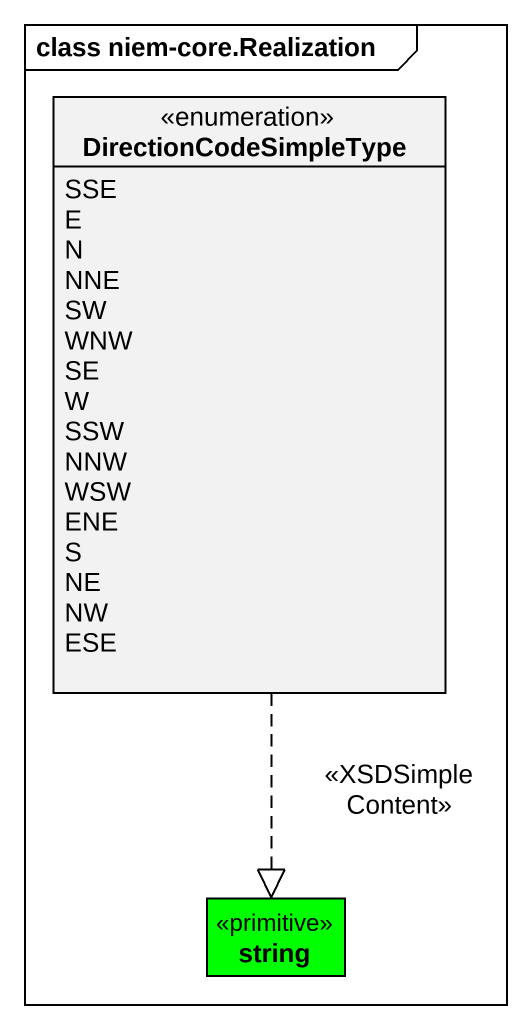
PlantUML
@startuml
mainframe class niem-core.Realization
hide circle
hide empty members
enum DirectionCodeSimpleType {
  SSE
  E
  N
  NNE
  SW
  WNW
  SE
  W
  SSW
  NNW
  WSW
  ENE
  S
  NE
  NW
  ESE
}
class string <<primitive>> #00FF00
DirectionCodeSimpleType ..|> string : <<XSDSimpleContent>>
@enduml
